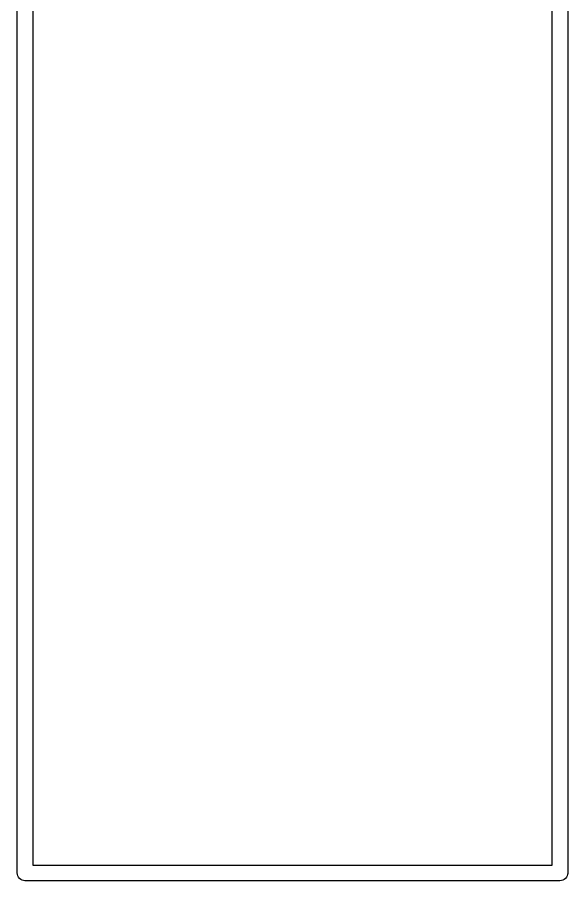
# Model space of a CAD drawing. Extents: x -2 to 178, y -114 to 6.
# Drawn here: x 173.88 to 178.12, y -103.32 to -96.66 of the extents above; entities that cross this region are included whole.
import ezdxf

# ---------------------------------------------------------------- set-up
doc = ezdxf.new("R2010")
doc.units = 0
doc.header["$MEASUREMENT"] = 0
doc.layers.add('BLACK', color=7, linetype='CONTINUOUS')

msp = doc.modelspace()

# ---------------------------------------------------------------- linework, layer by layer
at = {"layer": 'BLACK', "linetype": 'CONTINUOUS'}
for p, q in [((178.12, -89.1429), (178.12, -103.257)), ((178, -103.2), (178, -89.2)), ((173.88, -103.257), (173.88, -91.2029)), ((174, -91.26), (174, -103.2)), ((174, -103.2), (178, -103.2)), ((173.88, -103.26), (173.88, -103.257)), ((173.881, -103.272), (173.88, -103.26)), ((173.884, -103.283), (173.881, -103.272)), ((173.89, -103.293), (173.884, -103.283)), ((173.897, -103.303), (173.89, -103.293)), ((173.907, -103.31), (173.897, -103.303)), ((178.103, -103.303), (178.093, -103.31)), ((178.11, -103.293), (178.103, -103.303)), ((178.116, -103.283), (178.11, -103.293)), ((178.119, -103.272), (178.116, -103.283)), ((178.12, -103.263), (178.119, -103.272)), ((178.12, -103.257), (178.12, -103.26)), ((178.12, -103.26), (178.12, -103.263)), ((173.917, -103.316), (173.907, -103.31)), ((173.928, -103.319), (173.917, -103.316)), ((173.937, -103.32), (173.928, -103.319)), ((173.94, -103.32), (173.937, -103.32)), ((173.937, -103.32), (173.937, -103.32)), ((173.943, -103.32), (173.94, -103.32)), ((178.057, -103.32), (173.943, -103.32)), ((178.06, -103.32), (178.057, -103.32)), ((178.072, -103.319), (178.06, -103.32)), ((178.083, -103.316), (178.072, -103.319)), ((178.093, -103.31), (178.083, -103.316))]:
    msp.add_line(p, q, dxfattribs=at)

doc.saveas('drawing.dxf')
